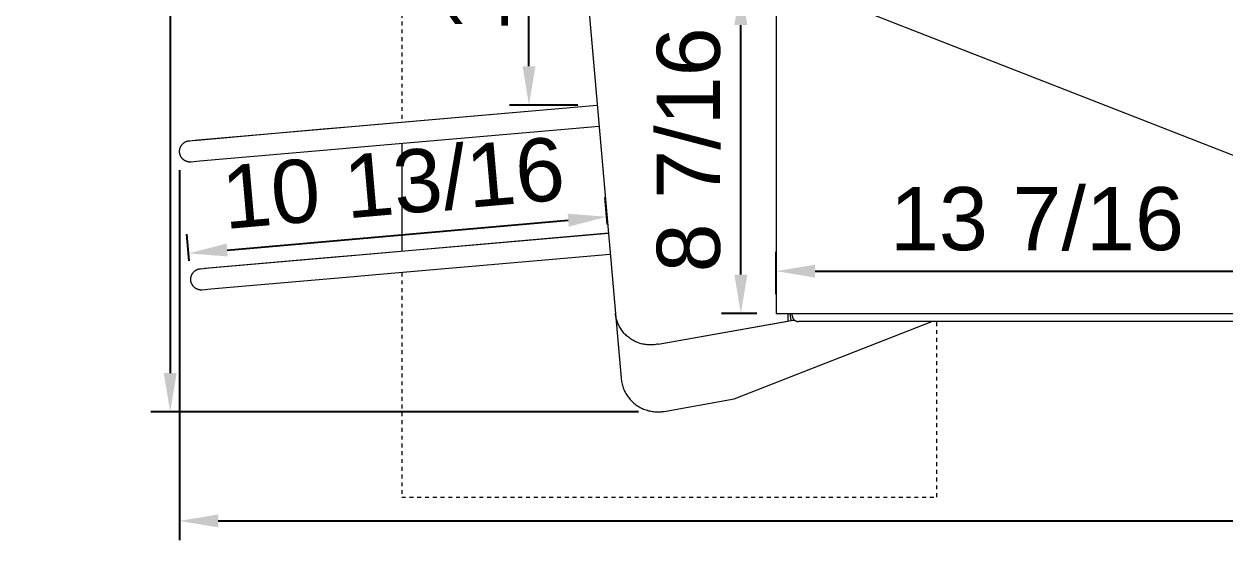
# Model space of a CAD drawing. Header units: inches. Extents: x -10 to 196, y -2 to 124.
# Drawn here: x -10.08 to 20.84, y 40.47 to 54.35 of the extents above; entities that cross this region are included whole.
import ezdxf

# ---------------------------------------------------------------- set-up
doc = ezdxf.new("R2010")
doc.units = ezdxf.units.IN
doc.linetypes.add('HIDDEN', pattern=[1.905, 1.27, -0.635])
for name, color, linetype, lineweight in [('ZANO_R', 7, 'Continuous', 0), ('ZANO_R_przerywana', 250, 'HIDDEN', 0), ('ZANO_W', 1, 'Continuous', 0)]:
    doc.layers.add(name, color=color, linetype=linetype, lineweight=lineweight)
doc.styles.get("Standard").update_dxf_attribs({"font": 'arial.ttf'})
doc.dimstyles.new('amerykanie', dxfattribs={"dimtxt": 50, "dimasz": 50, "dimexe": 0.5, "dimexo": 0.5, "dimgap": 1, "dimtad": 1, "dimdec": 0, "dimzin": 0, "dimlunit": 5, "dimtxsty": 'Standard', "dimcen": 0.09, "dimclrd": 1, "dimclre": 1, "dimclrt": 1, "dimazin": 0, "dimtfac": 1, "dimtdec": 0, "dimtmove": 0, "dimatfit": 3, "dimfxl": 1, "dimtzin": 0, "dimarcsym": 1})

# ---------------------------------------------------------------- blocks, each defined once
blk = doc.blocks.new('*D388')
at = {"layer": 'ZANO_W', "color": 1, "lineweight": -2}
for p, q in [((5.711, 71.473), (-6.812, 71.473)), ((-6.312, 70.473), (-6.312, 45.364)), ((5.743, 44.364), (-6.812, 44.364))]:
    blk.add_line(p, q, dxfattribs=at)
at = {"layer": 'ZANO_W', "color": 1}
for points in [[(-6.145, 70.473), (-6.479, 70.473), (-6.312, 71.473)], [(-6.479, 45.364), (-6.145, 45.364), (-6.312, 44.364)]]:
    blk.add_solid(points, dxfattribs=at)
at = {"layer": 'ZANO_W', "color": 1, "insert": (-7.652, 57.918), "char_height": 1.625, "attachment_point": 5, "rotation": 90}
blk.add_mtext('27 1/8', dxfattribs=at)
blk = doc.blocks.new('*D391')
at = {"layer": 'ZANO_W', "color": 1, "lineweight": -2}
for p, q in [((4.181, 63.572), (2.425, 63.572)), ((2.925, 53.263), (2.925, 62.572)), ((4.181, 52.263), (2.425, 52.263))]:
    blk.add_line(p, q, dxfattribs=at)
at = {"layer": 'ZANO_W', "color": 1}
for points in [[(3.092, 62.572), (2.759, 62.572), (2.925, 63.572)], [(2.759, 53.263), (3.092, 53.263), (2.925, 52.263)]]:
    blk.add_solid(points, dxfattribs=at)
at = {"layer": 'ZANO_W', "color": 1, "insert": (1.585, 57.917), "char_height": 1.625, "attachment_point": 5, "rotation": 90}
blk.add_mtext('11 5/16', dxfattribs=at)
blk = doc.blocks.new('*D395')
at = {"layer": 'ZANO_W', "color": 1, "lineweight": -2}
for p, q in [((-6.073, 50.589), (-6.073, 41.056)), ((123.848, 50.589), (123.848, 41.056)), ((-5.073, 41.556), (122.848, 41.556))]:
    blk.add_line(p, q, dxfattribs=at)
at = {"layer": 'ZANO_W', "color": 1}
for points in [[(-5.073, 41.722), (-5.073, 41.389), (-6.073, 41.556)], [(122.848, 41.389), (122.848, 41.722), (123.848, 41.556)]]:
    blk.add_solid(points, dxfattribs=at)
at = {"layer": 'ZANO_W', "color": 1, "insert": (58.887, 42.896), "char_height": 1.625, "attachment_point": 5}
blk.add_mtext('129 15/16', dxfattribs=at)
blk = doc.blocks.new('*D396')
at = {"layer": 'ZANO_W', "color": 1, "lineweight": -2}
for p, q in [((4.949, 49.192), (4.889, 49.885)), ((-4.846, 48.531), (3.936, 49.3)), ((-5.825, 48.25), (-5.885, 48.942))]:
    blk.add_line(p, q, dxfattribs=at)
at = {"layer": 'ZANO_W', "color": 1}
for points in [[(3.951, 49.134), (3.922, 49.466), (4.932, 49.387)], [(-4.86, 48.697), (-4.831, 48.365), (-5.842, 48.444)]]:
    blk.add_solid(points, dxfattribs=at)
at = {"layer": 'ZANO_W', "color": 1, "insert": (-0.572, 50.251), "char_height": 1.625, "attachment_point": 5, "rotation": 5}
blk.add_mtext('10 13/16', dxfattribs=at)
blk = doc.blocks.new('*D397')
at = {"layer": 'ZANO_W', "color": 1, "lineweight": -2}
for p, q in [((8.79, 55.323), (7.88, 55.323)), ((8.38, 47.897), (8.38, 54.323)), ((8.79, 46.897), (7.88, 46.897))]:
    blk.add_line(p, q, dxfattribs=at)
at = {"layer": 'ZANO_W', "color": 1}
for points in [[(8.547, 54.323), (8.213, 54.323), (8.38, 55.323)], [(8.213, 47.897), (8.547, 47.897), (8.38, 46.897)]]:
    blk.add_solid(points, dxfattribs=at)
at = {"layer": 'ZANO_W', "color": 1, "insert": (7.04, 51.11), "char_height": 1.625, "attachment_point": 5, "rotation": 90}
blk.add_mtext('8 7/16', dxfattribs=at)
blk = doc.blocks.new('*D398')
at = {"layer": 'ZANO_W', "color": 1, "lineweight": -2}
for p, q in [((9.29, 47.397), (9.29, 48.487)), ((22.717, 47.787), (22.717, 48.487)), ((10.29, 47.987), (21.717, 47.987))]:
    blk.add_line(p, q, dxfattribs=at)
at = {"layer": 'ZANO_W', "color": 1}
for points in [[(10.29, 48.153), (10.29, 47.82), (9.29, 47.987)], [(21.717, 47.82), (21.717, 48.153), (22.717, 47.987)]]:
    blk.add_solid(points, dxfattribs=at)
at = {"layer": 'ZANO_W', "color": 1, "insert": (16.003, 49.327), "char_height": 1.625, "attachment_point": 5}
blk.add_mtext('13 7/16', dxfattribs=at)

msp = doc.modelspace()

# ---------------------------------------------------------------- linework, layer by layer
at = {"layer": 'ZANO_R'}
for p, q in [((4.19309, 57.83598), (5.14992, 46.89941)), ((9.28999, 55.32278), (9.28999, 46.89721)), ((9.91994, 55.32278), (22.34093, 50.47004)), ((-1.63407, 51.71235), (4.68051, 52.2648)), ((-1.35594, 51.73445), (4.6807, 52.26258)), ((-5.70596, 51.35463), (-2.37131, 51.64777)), ((-5.59878, 51.36386), (-1.92018, 51.68512)), ((-2.37131, 51.64777), (-1.63407, 51.71235)), ((-1.92018, 51.68512), (-1.35594, 51.73445)), ((4.72874, 51.71348), (-1.3079, 51.18534)), ((-5.8995, 51.32514), (-5.8907, 51.32857)), ((-5.8907, 51.32857), (-5.8818, 51.3317)), ((-5.8818, 51.3317), (-5.87279, 51.33452)), ((-5.87279, 51.33452), (-5.8637, 51.33703)), ((-5.8637, 51.33703), (-5.85452, 51.33923)), ((-5.85452, 51.33923), (-5.84527, 51.34111)), ((-5.84527, 51.34111), (-5.83596, 51.34267)), ((-5.83596, 51.34267), (-5.82661, 51.34392)), ((-5.82661, 51.34392), (-5.81721, 51.34484)), ((-5.81721, 51.34483), (-5.59878, 51.36386)), ((-5.81107, 51.34525), (-5.81228, 51.34518)), ((-5.81165, 51.34534), (-5.81041, 51.34545)), ((-6.07054, 51.07472), (-6.07021, 51.08426)), ((-6.07053, 51.06517), (-6.07054, 51.07472)), ((-6.07019, 51.05563), (-6.07053, 51.06517)), ((-6.07021, 51.08426), (-6.06956, 51.09379)), ((-6.06952, 51.0461), (-6.07019, 51.05563)), ((-6.06956, 51.09379), (-6.06858, 51.10318)), ((-6.06853, 51.03661), (-6.06952, 51.0461)), ((-6.06858, 51.10318), (-6.06729, 51.11253)), ((-6.0672, 51.02715), (-6.06853, 51.03661)), ((-6.06729, 51.11253), (-6.06568, 51.12183)), ((-6.06555, 51.01774), (-6.0672, 51.02715)), ((-6.06568, 51.12183), (-6.06375, 51.13106)), ((-6.06375, 51.13106), (-6.06151, 51.14023)), ((-6.06151, 51.14023), (-6.05895, 51.14931)), ((-6.05895, 51.14931), (-6.05608, 51.15831)), ((-6.05608, 51.15831), (-6.05291, 51.16719)), ((-6.05291, 51.16719), (-6.04944, 51.17597)), ((-6.04944, 51.17597), (-6.04566, 51.18462)), ((-6.04566, 51.18462), (-6.0416, 51.19314)), ((-6.0416, 51.19314), (-6.03724, 51.20151)), ((-6.03724, 51.20151), (-6.0326, 51.20973)), ((-6.0326, 51.20973), (-6.02768, 51.21778)), ((-6.02768, 51.21778), (-6.02249, 51.22566)), ((-6.02249, 51.22566), (-6.01703, 51.23336)), ((-6.01703, 51.23336), (-6.01131, 51.24087)), ((-6.01131, 51.24087), (-6.00534, 51.24817)), ((-6.00534, 51.24817), (-5.99912, 51.25527)), ((-5.99912, 51.25527), (-5.99266, 51.26215)), ((-5.99266, 51.26215), (-5.98597, 51.26881)), ((-5.98597, 51.26881), (-5.97906, 51.27523)), ((-5.97906, 51.27523), (-5.97193, 51.28142)), ((-5.97193, 51.28142), (-5.96459, 51.28735)), ((-5.96459, 51.28735), (-5.95705, 51.29303)), ((-5.95705, 51.29303), (-5.94932, 51.29845)), ((-5.94932, 51.29845), (-5.94142, 51.3036)), ((-5.94142, 51.3036), (-5.93334, 51.30848)), ((-5.93334, 51.30848), (-5.9251, 51.31308)), ((-5.9251, 51.31308), (-5.9167, 51.31739)), ((-5.9167, 51.31739), (-5.90817, 51.32141)), ((-5.90817, 51.32141), (-5.8995, 51.32514)), ((-1.87222, 51.136), (-5.55082, 50.81474)), ((-1.3079, 51.18534), (-1.87222, 51.136)), ((-0.35118, 51.26904), (-0.35118, 48.50472)), ((-6.06357, 51.0084), (-6.06555, 51.01774)), ((-6.06127, 50.99913), (-6.06357, 51.0084)), ((-6.05889, 50.99074), (-6.06127, 50.99913)), ((-6.05624, 50.9824), (-6.05889, 50.99074)), ((-6.05331, 50.97412), (-6.05624, 50.9824)), ((-6.05011, 50.96592), (-6.05331, 50.97412)), ((-6.04665, 50.95781), (-6.05011, 50.96592)), ((-6.04292, 50.9498), (-6.04665, 50.95781)), ((-6.03893, 50.9419), (-6.04292, 50.9498)), ((-6.03469, 50.93414), (-6.03893, 50.9419)), ((-6.0302, 50.92651), (-6.03469, 50.93414)), ((-6.02547, 50.91904), (-6.0302, 50.92651)), ((-6.02051, 50.91173), (-6.02547, 50.91904)), ((-6.01532, 50.90459), (-6.02051, 50.91173)), ((-6.00993, 50.89764), (-6.01532, 50.90459)), ((-6.00432, 50.89088), (-6.00993, 50.89764)), ((-5.99852, 50.88432), (-6.00432, 50.89088)), ((-5.99254, 50.87797), (-5.99852, 50.88432)), ((-5.98585, 50.87132), (-5.99254, 50.87797)), ((-5.97892, 50.86489), (-5.98585, 50.87132)), ((-5.97177, 50.8587), (-5.97892, 50.86489)), ((-5.9644, 50.85275), (-5.97177, 50.8587)), ((-5.95684, 50.84706), (-5.9644, 50.85275)), ((-5.94908, 50.84164), (-5.95684, 50.84706)), ((-5.94116, 50.83649), (-5.94908, 50.84164)), ((-5.93308, 50.83162), (-5.94116, 50.83649)), ((-5.92765, 50.82856), (-5.93308, 50.83162)), ((-5.92216, 50.82562), (-5.92765, 50.82856)), ((-5.9166, 50.82281), (-5.92216, 50.82562)), ((-5.91097, 50.82012), (-5.9166, 50.82281)), ((-5.90529, 50.81756), (-5.91097, 50.82012)), ((-5.89955, 50.81513), (-5.90529, 50.81756)), ((-5.89376, 50.81284), (-5.89955, 50.81513)), ((-5.88791, 50.81067), (-5.89376, 50.81284)), ((-5.88202, 50.80863), (-5.88791, 50.81067)), ((-5.87609, 50.80673), (-5.88202, 50.80863)), ((-5.87011, 50.80496), (-5.87609, 50.80673)), ((-5.8641, 50.80333), (-5.87011, 50.80496)), ((-5.85805, 50.80183), (-5.8641, 50.80333)), ((-5.85197, 50.80047), (-5.85805, 50.80183)), ((-5.84586, 50.79926), (-5.85197, 50.80047)), ((-5.83972, 50.79818), (-5.84586, 50.79926)), ((-5.83164, 50.79697), (-5.83972, 50.79818)), ((-5.82353, 50.79601), (-5.83164, 50.79697)), ((-5.81539, 50.79529), (-5.82353, 50.79601)), ((-5.80724, 50.79481), (-5.81539, 50.79529)), ((-5.79813, 50.79456), (-5.80724, 50.79481)), ((-5.79112, 50.79456), (-5.79813, 50.79456)), ((-5.78644, 50.79465), (-5.79112, 50.79456)), ((-5.78175, 50.79483), (-5.78644, 50.79465)), ((-5.77461, 50.79528), (-5.78175, 50.79483)), ((-5.55082, 50.81474), (-5.77461, 50.79528)), ((-1.34583, 48.4177), (4.96875, 48.97015)), ((-1.06769, 48.4398), (4.96895, 48.96793)), ((-5.41771, 48.05999), (-2.08307, 48.35312)), ((-5.31054, 48.06921), (-1.63193, 48.39047)), ((-2.08307, 48.35312), (-1.34583, 48.4177)), ((-1.63193, 48.39047), (-1.06769, 48.4398)), ((5.01699, 48.41883), (-1.01965, 47.89069)), ((-5.73944, 47.92313), (-5.73424, 47.93101)), ((-5.73424, 47.93101), (-5.72879, 47.93871)), ((-5.72879, 47.93871), (-5.72307, 47.94622)), ((-5.72307, 47.94622), (-5.71709, 47.95352)), ((-5.71709, 47.95352), (-5.71087, 47.96062)), ((-5.71087, 47.96062), (-5.70442, 47.9675)), ((-5.70442, 47.9675), (-5.69773, 47.97416)), ((-5.69773, 47.97416), (-5.69081, 47.98058)), ((-5.69081, 47.98058), (-5.68368, 47.98677)), ((-5.68368, 47.98677), (-5.67634, 47.9927)), ((-5.67634, 47.9927), (-5.66881, 47.99838)), ((-5.66881, 47.99838), (-5.66108, 48.0038)), ((-5.66108, 48.0038), (-5.65317, 48.00895)), ((-5.65317, 48.00895), (-5.64509, 48.01383)), ((-5.64509, 48.01383), (-5.63685, 48.01843)), ((-5.63685, 48.01843), (-5.62846, 48.02274)), ((-5.62846, 48.02274), (-5.61992, 48.02676)), ((-5.61992, 48.02676), (-5.61125, 48.03049)), ((-5.61125, 48.03049), (-5.60246, 48.03392)), ((-5.60246, 48.03392), (-5.59355, 48.03705)), ((-5.59355, 48.03705), (-5.58455, 48.03987)), ((-5.58455, 48.03987), (-5.57545, 48.04238)), ((-5.57545, 48.04238), (-5.56627, 48.04458)), ((-5.56627, 48.04458), (-5.55702, 48.04646)), ((-5.55702, 48.04646), (-5.54772, 48.04802)), ((-5.54772, 48.04802), (-5.53836, 48.04927)), ((-5.53836, 48.04927), (-5.52897, 48.05019)), ((-5.52897, 48.05018), (-5.31054, 48.06921)), ((-5.52282, 48.0506), (-5.52404, 48.05053)), ((-5.52341, 48.05069), (-5.52216, 48.0508)), ((-5.78229, 47.78007), (-5.78197, 47.78961)), ((-5.78228, 47.77052), (-5.78229, 47.78007)), ((-5.78195, 47.76098), (-5.78228, 47.77052)), ((-5.78197, 47.78961), (-5.78131, 47.79914)), ((-5.78128, 47.75145), (-5.78195, 47.76098)), ((-5.78131, 47.79914), (-5.78034, 47.80853)), ((-5.78028, 47.74196), (-5.78128, 47.75145)), ((-5.78034, 47.80853), (-5.77905, 47.81788)), ((-5.77896, 47.7325), (-5.78028, 47.74196)), ((-5.77905, 47.81788), (-5.77744, 47.82718)), ((-5.77731, 47.7231), (-5.77896, 47.7325)), ((-5.77744, 47.82718), (-5.77551, 47.83641)), ((-5.77533, 47.71375), (-5.77731, 47.7231)), ((-5.77551, 47.83641), (-5.77326, 47.84558)), ((-5.77303, 47.70449), (-5.77533, 47.71375)), ((-5.77326, 47.84558), (-5.77071, 47.85467)), ((-5.77065, 47.69609), (-5.77303, 47.70449)), ((-5.77071, 47.85467), (-5.76784, 47.86366)), ((-5.768, 47.68775), (-5.77065, 47.69609)), ((-5.76507, 47.67947), (-5.768, 47.68775)), ((-5.76784, 47.86366), (-5.76467, 47.87255)), ((-5.76187, 47.67127), (-5.76507, 47.67947)), ((-5.76467, 47.87255), (-5.76119, 47.88132)), ((-5.7584, 47.66316), (-5.76187, 47.67127)), ((-5.76119, 47.88132), (-5.75742, 47.88997)), ((-5.75468, 47.65515), (-5.7584, 47.66316)), ((-5.75742, 47.88997), (-5.75335, 47.89849)), ((-5.75069, 47.64725), (-5.75468, 47.65515)), ((-5.75335, 47.89849), (-5.74899, 47.90686)), ((-5.74644, 47.63949), (-5.75069, 47.64725)), ((-5.74899, 47.90686), (-5.74435, 47.91508)), ((-5.74196, 47.63186), (-5.74644, 47.63949)), ((-5.74435, 47.91508), (-5.73944, 47.92313)), ((-5.73723, 47.62439), (-5.74196, 47.63186)), ((-5.73226, 47.61708), (-5.73723, 47.62439)), ((-5.72708, 47.60994), (-5.73226, 47.61708)), ((-1.58398, 47.84135), (-5.26258, 47.5201)), ((-1.01965, 47.89069), (-1.58398, 47.84135)), ((-5.72168, 47.60299), (-5.72708, 47.60994)), ((-5.71608, 47.59623), (-5.72168, 47.60299)), ((-5.71028, 47.58967), (-5.71608, 47.59623)), ((-5.7043, 47.58332), (-5.71028, 47.58967)), ((-5.6976, 47.57667), (-5.7043, 47.58332)), ((-5.69068, 47.57024), (-5.6976, 47.57667)), ((-5.68352, 47.56405), (-5.69068, 47.57024)), ((-5.67616, 47.5581), (-5.68352, 47.56405)), ((-5.66859, 47.55241), (-5.67616, 47.5581)), ((-5.66084, 47.54699), (-5.66859, 47.55241)), ((-5.65292, 47.54184), (-5.66084, 47.54699)), ((-5.64483, 47.53697), (-5.65292, 47.54184)), ((-5.63941, 47.53391), (-5.64483, 47.53697)), ((-5.63391, 47.53097), (-5.63941, 47.53391)), ((-5.62835, 47.52816), (-5.63391, 47.53097)), ((-5.62273, 47.52547), (-5.62835, 47.52816)), ((-5.61705, 47.52291), (-5.62273, 47.52547)), ((-5.61131, 47.52049), (-5.61705, 47.52291)), ((-5.60551, 47.51819), (-5.61131, 47.52049)), ((-5.59967, 47.51602), (-5.60551, 47.51819)), ((-5.59378, 47.51398), (-5.59967, 47.51602)), ((-5.58785, 47.51208), (-5.59378, 47.51398)), ((-5.58187, 47.51031), (-5.58785, 47.51208)), ((-5.57585, 47.50868), (-5.58187, 47.51031)), ((-5.56981, 47.50718), (-5.57585, 47.50868)), ((-5.56372, 47.50582), (-5.56981, 47.50718)), ((-5.55761, 47.50461), (-5.56372, 47.50582)), ((-5.55147, 47.50353), (-5.55761, 47.50461)), ((-5.5434, 47.50233), (-5.55147, 47.50353)), ((-5.53528, 47.50137), (-5.5434, 47.50233)), ((-5.52715, 47.50065), (-5.53528, 47.50137)), ((-5.51899, 47.50016), (-5.52715, 47.50065)), ((-5.50989, 47.49991), (-5.51899, 47.50016)), ((-5.50288, 47.49991), (-5.50989, 47.49991)), ((-5.49819, 47.5), (-5.50288, 47.49991)), ((-5.49351, 47.50018), (-5.49819, 47.5)), ((-5.48637, 47.50063), (-5.49351, 47.50018)), ((-5.26258, 47.5201), (-5.48637, 47.50063)), ((5.15368, 46.86471), (5.1505, 46.89303)), ((5.15094, 46.88769), (5.29613, 45.22824)), ((5.15778, 46.8365), (5.15368, 46.86471)), ((5.16279, 46.80845), (5.15778, 46.8365)), ((5.16871, 46.78057), (5.16279, 46.80845)), ((5.17553, 46.7529), (5.16871, 46.78057)), ((5.18324, 46.72547), (5.17553, 46.7529)), ((5.19184, 46.6983), (5.18324, 46.72547)), ((5.20132, 46.67142), (5.19184, 46.6983)), ((6.25025, 46.10929), (9.59383, 46.70035)), ((6.25028, 46.1089), (9.67923, 46.71199)), ((8.20698, 44.70106), (13.30058, 46.69071)), ((9.28999, 46.89721), (9.91994, 46.89721)), ((9.59383, 46.89721), (9.59383, 46.70035)), ((9.67923, 46.71199), (9.64649, 46.89721)), ((9.77022, 46.71877), (9.67923, 46.71199)), ((9.70247, 46.8482), (9.70247, 46.89721)), ((9.70247, 46.8482), (9.70256, 46.84282)), ((9.70256, 46.84282), (9.70284, 46.83745)), ((9.70284, 46.83745), (9.7033, 46.83209)), ((9.7033, 46.83209), (9.70394, 46.82675)), ((9.70394, 46.82675), (9.70476, 46.82144)), ((9.70476, 46.82144), (9.70576, 46.81615)), ((9.70576, 46.81615), (9.70695, 46.81091)), ((9.70695, 46.81091), (9.70831, 46.80571)), ((9.70831, 46.80571), (9.70985, 46.80055)), ((9.70985, 46.80055), (9.71156, 46.79546)), ((9.71156, 46.79546), (9.71345, 46.79042)), ((9.71345, 46.79042), (9.71551, 46.78545)), ((9.71551, 46.78545), (9.71773, 46.78056)), ((9.71773, 46.78056), (9.72013, 46.77574)), ((9.72013, 46.77574), (9.72268, 46.77101)), ((9.72268, 46.77101), (9.7254, 46.76637)), ((9.7254, 46.76637), (9.72827, 46.76182)), ((9.72827, 46.76182), (9.73129, 46.75738)), ((9.73129, 46.75738), (9.73447, 46.75304)), ((9.73447, 46.75304), (9.73779, 46.74881)), ((9.73779, 46.74881), (9.74126, 46.74469)), ((9.74126, 46.74469), (9.74486, 46.7407)), ((9.74486, 46.7407), (9.7486, 46.73683)), ((9.7486, 46.73683), (9.75246, 46.7331)), ((9.75246, 46.7331), (9.75646, 46.72949)), ((9.75646, 46.72949), (9.76057, 46.72603)), ((9.76057, 46.72603), (9.7648, 46.72271)), ((9.7648, 46.72271), (9.76914, 46.71953)), ((9.76914, 46.71953), (9.77358, 46.71651)), ((9.77358, 46.71651), (9.77813, 46.71363)), ((9.77813, 46.71363), (9.78277, 46.71092)), ((9.78277, 46.71092), (9.7875, 46.70836)), ((9.7875, 46.70836), (9.79232, 46.70597)), ((9.79232, 46.70597), (9.79721, 46.70375)), ((9.79721, 46.70375), (9.80218, 46.70169)), ((9.80218, 46.70169), (9.80722, 46.6998)), ((9.80722, 46.6998), (9.81231, 46.69809)), ((9.81231, 46.69809), (9.81747, 46.69655)), ((9.81747, 46.69655), (9.82267, 46.69519)), ((9.82267, 46.69519), (9.82792, 46.694)), ((9.82792, 46.694), (9.8332, 46.693)), ((9.8332, 46.693), (9.83851, 46.69217)), ((9.83851, 46.69217), (9.84385, 46.69153)), ((9.84385, 46.69153), (9.84921, 46.69107)), ((9.84921, 46.69107), (9.85458, 46.6908)), ((9.85458, 46.6908), (9.85996, 46.69071)), ((107.92286, 46.69071), (9.85996, 46.69071)), ((9.91994, 46.89721), (22.51974, 46.89721)), ((5.21167, 46.64486), (5.20132, 46.67142)), ((5.22287, 46.61866), (5.21167, 46.64486)), ((5.23491, 46.59283), (5.22287, 46.61866)), ((5.24779, 46.56741), (5.23491, 46.59283)), ((5.26148, 46.54242), (5.24779, 46.56741)), ((5.27763, 46.51571), (5.26148, 46.54242)), ((5.29469, 46.48958), (5.27763, 46.51571)), ((5.31262, 46.46404), (5.29469, 46.48958)), ((5.33141, 46.43913), (5.31262, 46.46404)), ((5.35105, 46.41487), (5.33141, 46.43913)), ((5.37149, 46.3913), (5.35105, 46.41487)), ((5.39273, 46.36843), (5.37149, 46.3913)), ((5.41474, 46.34631), (5.39273, 46.36843)), ((5.43748, 46.32494), (5.41474, 46.34631)), ((5.46094, 46.30437), (5.43748, 46.32494)), ((5.48509, 46.2846), (5.46094, 46.30437)), ((5.5099, 46.26567), (5.48509, 46.2846)), ((5.53534, 46.2476), (5.5099, 46.26567)), ((5.56138, 46.2304), (5.53534, 46.2476)), ((5.58799, 46.2141), (5.56138, 46.2304)), ((5.61515, 46.19872), (5.58799, 46.2141)), ((5.64281, 46.18427), (5.61515, 46.19872)), ((5.67094, 46.17077), (5.64281, 46.18427)), ((5.69952, 46.15824), (5.67094, 46.17077)), ((5.72851, 46.1467), (5.69952, 46.15824)), ((5.75788, 46.13614), (5.72851, 46.1467)), ((5.78759, 46.12659), (5.75788, 46.13614)), ((5.81761, 46.11807), (5.78759, 46.12659)), ((5.8479, 46.11056), (5.81761, 46.11807)), ((5.87843, 46.1041), (5.8479, 46.11056)), ((5.90916, 46.09868), (5.87843, 46.1041)), ((5.94006, 46.09431), (5.90916, 46.09868)), ((5.97109, 46.091), (5.94006, 46.09431)), ((6.00221, 46.08874), (5.97109, 46.091)), ((6.0334, 46.08755), (6.00221, 46.08874)), ((6.0646, 46.08742), (6.0334, 46.08755)), ((6.09579, 46.08835), (6.0646, 46.08742)), ((6.12694, 46.09035), (6.09579, 46.08835)), ((6.15799, 46.09341), (6.12694, 46.09035)), ((6.18893, 46.09752), (6.15799, 46.09341)), ((6.2197, 46.10269), (6.18893, 46.09752)), ((6.25028, 46.1089), (6.2197, 46.10269)), ((5.29613, 45.22824), (5.30745, 45.14334)), ((5.30745, 45.14334), (5.31383, 45.11131)), ((5.31383, 45.11131), (5.3213, 45.07952)), ((5.3213, 45.07952), (5.32987, 45.04801)), ((5.32987, 45.04801), (5.33951, 45.0168)), ((5.33951, 45.0168), (5.35022, 44.98595)), ((5.35022, 44.98595), (5.36199, 44.95549)), ((5.36199, 44.95549), (5.37479, 44.92545)), ((5.37479, 44.92545), (5.38863, 44.89586)), ((5.38863, 44.89586), (5.40347, 44.86677)), ((5.40347, 44.86677), (5.4193, 44.83821)), ((5.4193, 44.83821), (5.43611, 44.81021)), ((5.43611, 44.81021), (5.45387, 44.7828)), ((5.45387, 44.7828), (5.47256, 44.75602)), ((5.47256, 44.75602), (5.49217, 44.7299)), ((5.49217, 44.7299), (5.51266, 44.70447)), ((5.51266, 44.70447), (5.53401, 44.67976)), ((5.53401, 44.67976), (5.5562, 44.6558)), ((5.5562, 44.6558), (5.5792, 44.63262)), ((5.5792, 44.63262), (5.60299, 44.61024)), ((5.60299, 44.61024), (5.62753, 44.58869)), ((5.62753, 44.58869), (5.6528, 44.568)), ((5.6528, 44.568), (5.67876, 44.54819)), ((5.67876, 44.54819), (5.70539, 44.52929)), ((5.70539, 44.52929), (5.73266, 44.51132)), ((6.4018, 44.37711), (8.20698, 44.70106)), ((5.73266, 44.51132), (5.76053, 44.49429)), ((5.76053, 44.49429), (5.78896, 44.47823)), ((5.78896, 44.47823), (5.81794, 44.46316)), ((5.81794, 44.46316), (5.84741, 44.44909)), ((5.84741, 44.44909), (5.87735, 44.43605)), ((5.87735, 44.43605), (5.90772, 44.42405)), ((5.90772, 44.42405), (5.93849, 44.41309)), ((5.93849, 44.41309), (5.96961, 44.40321)), ((5.96961, 44.40321), (6.00106, 44.39439)), ((6.00106, 44.39439), (6.03279, 44.38667)), ((6.03279, 44.38667), (6.06477, 44.38004)), ((6.06477, 44.38004), (6.09696, 44.37452)), ((6.09696, 44.37452), (6.12932, 44.3701)), ((6.12932, 44.3701), (6.16181, 44.36681)), ((6.16181, 44.36681), (6.19439, 44.36463)), ((6.19439, 44.36463), (6.22703, 44.36357)), ((6.22703, 44.36357), (6.25969, 44.36364)), ((6.25969, 44.36364), (6.29233, 44.36483)), ((6.29233, 44.36483), (6.3249, 44.36715)), ((6.3249, 44.36715), (6.35738, 44.37058)), ((6.35738, 44.37058), (6.38972, 44.37513)), ((6.38972, 44.37513), (6.4018, 44.37711))]:
    msp.add_line(p, q, dxfattribs=at)
at = {"layer": 'ZANO_R_przerywana', "ltscale": 0.05}
for p, q in [((-0.35118, 64.01239), (-0.35118, 51.82459)), ((-0.35118, 47.94917), (-0.35118, 42.16975)), ((13.42897, 42.16975), (13.42897, 46.69071)), ((-0.35118, 42.16975), (13.42897, 42.16975))]:
    msp.add_line(p, q, dxfattribs=at)

# ---------------------------------------------------------------- dimensions: what is measured, and where the dimension line sits
at = {"layer": 'ZANO_W'}
for base, p1, p2, picture, middle in [((-6.31215, 44.36361), (6.21071, 71.47287), (6.24336, 44.36361), '*D388', (-7.65236, 57.91824)), ((2.92517, 63.57217), (4.6807, 52.26258), (4.68051, 63.57217), '*D391', (1.58496, 57.91738)), ((8.38008, 55.32278), (9.28999, 46.89721), (9.28999, 55.32278), '*D397', (7.03987, 51.10999))]:
    dim = msp.add_linear_dim(base=base, p1=p1, p2=p2, angle=90, dimstyle='amerykanie', override={"dimtxt": 1.625, "dimasz": 1, "dimgap": 0.5, "dimdec": 4, "dimaunit": 1, "dimadec": 1, "dimtdec": 4, "dimtmove": 1, "dimfrac": 2}, dxfattribs=at)
    dim.commit()
    dim.dimension.update_dxf_attribs({"geometry": picture, "text_midpoint": middle})
dim = msp.add_aligned_dim(p1=(-5.78128, 47.75145), p2=(4.99291, 48.69407), distance=0.69544, dimstyle='amerykanie', override={"dimtxt": 1.625, "dimasz": 1, "dimgap": 0.5, "dimdec": 4, "dimaunit": 1, "dimadec": 1, "dimtdec": 4, "dimtmove": 1, "dimfrac": 2}, dxfattribs=at)
dim.commit()
dim.dimension.update_dxf_attribs({"geometry": '*D396', "text_midpoint": (-0.57165, 50.25122)})
for base, p1, p2, picture, middle in [((22.7166, 47.98656), (9.28999, 46.89721), (22.7166, 47.28726), '*D398', (16.00329, 49.32732)), ((123.84805, 41.55578), (-6.07325, 51.08865), (123.84805, 51.08931), '*D395', (58.8874, 42.89599))]:
    dim = msp.add_linear_dim(base=base, p1=p1, p2=p2, dimstyle='amerykanie', override={"dimtxt": 1.625, "dimasz": 1, "dimgap": 0.5, "dimdec": 4, "dimaunit": 1, "dimadec": 1, "dimtdec": 4, "dimtmove": 1, "dimfrac": 2}, dxfattribs=at)
    dim.commit()
    dim.dimension.update_dxf_attribs({"geometry": picture, "text_midpoint": middle})

doc.saveas('drawing.dxf')
